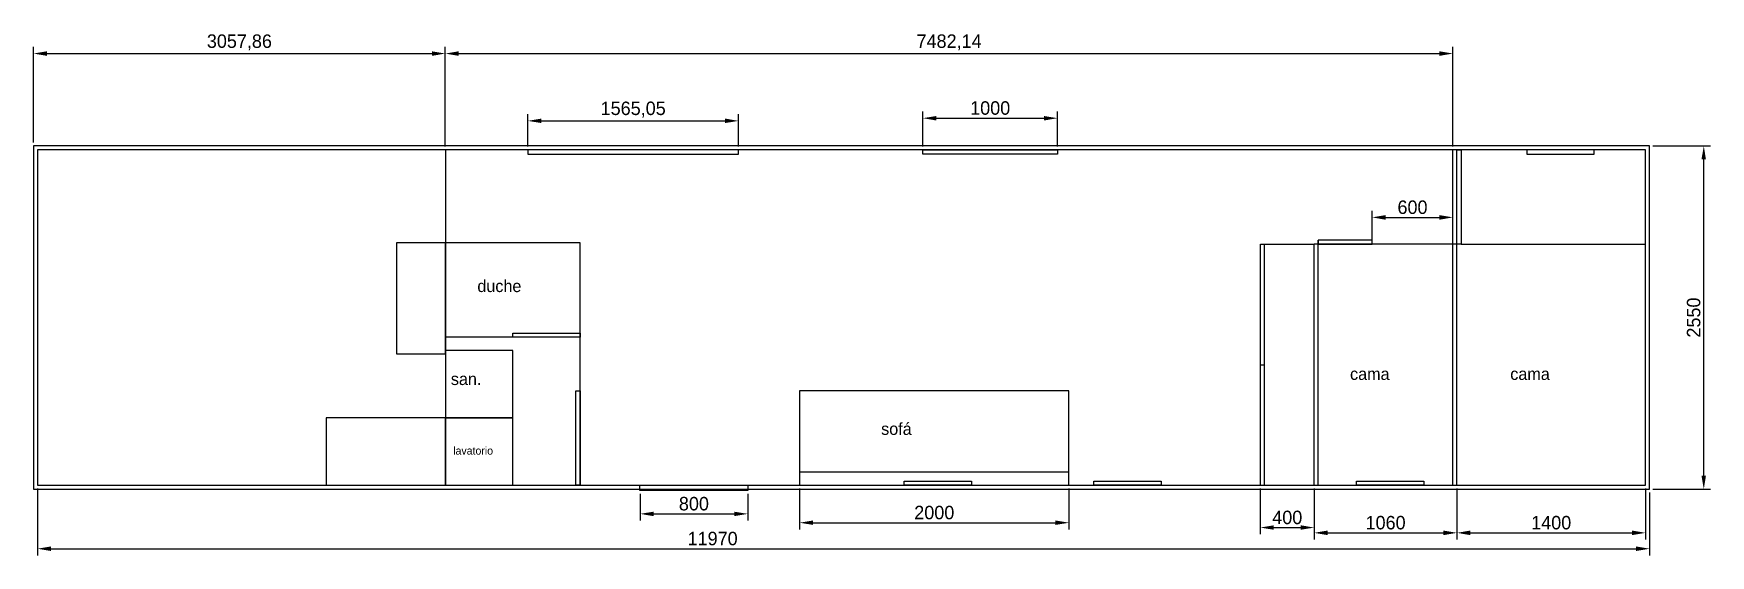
# Model space of a CAD drawing. Header units: millimetres. Extents: x 309 to 12762, y -343 to 3534.
import ezdxf

# ---------------------------------------------------------------- set-up
doc = ezdxf.new("R2010")
doc.units = ezdxf.units.MM
doc.dimstyles.new('ISO-25', dxfattribs={"dimscale": 40, "dimtxt": 2.5, "dimasz": 2.5, "dimexe": 1.25, "dimexo": 0.625, "dimtad": 1, "dimtxsty": 'Standard', "dimcen": 2.5, "dimadec": 0, "dimazin": 0, "dimtfac": 1, "dimtmove": 0, "dimatfit": 3, "dimfxl": 0, "dimarcsym": 0})

# ---------------------------------------------------------------- blocks, each defined once
blk = doc.blocks.new('*D1')
at = {"color": 0, "lineweight": -2}
for p, q in [((3367, 2694), (3367, 3435)), ((3467, 3385), (10749, 3385)), ((10849, 2694), (10849, 3435))]:
    blk.add_line(p, q, dxfattribs=at)
at = {"color": 0}
for points in [[(3467, 3402), (3467, 3368), (3367, 3385)], [(10749, 3402), (10749, 3368), (10849, 3385)]]:
    blk.add_solid(points, dxfattribs=at)
at = {"layer": 'Defpoints', "color": 0}
for p in [(10849, 3385), (3367, 2669), (10849, 2669)]:
    blk.add_point(p, dxfattribs=at)
at = {"color": 0, "insert": (7108, 3468), "char_height": 100, "attachment_point": 5}
blk.add_mtext('7482,14', dxfattribs=at)
blk = doc.blocks.new('*D2')
at = {"color": 0, "lineweight": -2}
for p, q in [((3980, 2694), (3980, 2935)), ((4080, 2885), (5445, 2885)), ((5545, 2694), (5545, 2935))]:
    blk.add_line(p, q, dxfattribs=at)
at = {"color": 0}
for points in [[(4080, 2902), (4080, 2869), (3980, 2885)], [(5445, 2902), (5445, 2869), (5545, 2885)]]:
    blk.add_solid(points, dxfattribs=at)
at = {"layer": 'Defpoints', "color": 0}
for p in [(5545, 2885), (3980, 2669), (5545, 2669)]:
    blk.add_point(p, dxfattribs=at)
at = {"color": 0, "insert": (4762, 2969), "char_height": 100, "attachment_point": 5}
blk.add_mtext('1565,05', dxfattribs=at)
blk = doc.blocks.new('*D3')
at = {"color": 0, "lineweight": -2}
for p, q in [((6913, 2694), (6913, 2955)), ((7013, 2905), (7813, 2905)), ((7913, 2694), (7913, 2955))]:
    blk.add_line(p, q, dxfattribs=at)
at = {"color": 0}
for points in [[(7013, 2921), (7013, 2888), (6913, 2905)], [(7813, 2921), (7813, 2888), (7913, 2905)]]:
    blk.add_solid(points, dxfattribs=at)
at = {"layer": 'Defpoints', "color": 0}
for p in [(7913, 2905), (6913, 2669), (7913, 2669)]:
    blk.add_point(p, dxfattribs=at)
at = {"color": 0, "insert": (7413, 2980), "char_height": 100, "attachment_point": 5}
blk.add_mtext('1000', dxfattribs=at)
blk = doc.blocks.new('*D4')
at = {"color": 0, "lineweight": -2}
for p, q in [((12334, 2699), (12762, 2699)), ((12712, 249), (12712, 2599)), ((12334, 149), (12762, 149))]:
    blk.add_line(p, q, dxfattribs=at)
at = {"color": 0}
for points in [[(12695, 2599), (12728, 2599), (12712, 2699)], [(12695, 249), (12728, 249), (12712, 149)]]:
    blk.add_solid(points, dxfattribs=at)
at = {"layer": 'Defpoints', "color": 0}
for p in [(12309, 2699), (12712, 2699), (12309, 149)]:
    blk.add_point(p, dxfattribs=at)
at = {"color": 0, "insert": (12637, 1424), "char_height": 100, "attachment_point": 5, "rotation": 90}
blk.add_mtext('2550', dxfattribs=at)
blk = doc.blocks.new('*D5')
at = {"color": 0, "lineweight": -2}
for p, q in [((339, 154), (339, -343)), ((12309, 124), (12309, -343)), ((439, -293), (12209, -293))]:
    blk.add_line(p, q, dxfattribs=at)
at = {"color": 0}
for points in [[(439, -276), (439, -310), (339, -293)], [(12209, -276), (12209, -310), (12309, -293)]]:
    blk.add_solid(points, dxfattribs=at)
at = {"layer": 'Defpoints', "color": 0}
for p in [(339, 179), (12309, 149), (12309, -293)]:
    blk.add_point(p, dxfattribs=at)
at = {"color": 0, "insert": (5352, -218), "char_height": 100, "attachment_point": 5}
blk.add_mtext('11970', dxfattribs=at)
blk = doc.blocks.new('*D6')
at = {"color": 0, "lineweight": -2}
for p, q in [((5998, 154), (5998, -150)), ((7998, 154), (7998, -150)), ((6098, -100), (7898, -100))]:
    blk.add_line(p, q, dxfattribs=at)
at = {"color": 0}
for points in [[(6098, -83), (6098, -116), (5998, -100)], [(7898, -83), (7898, -116), (7998, -100)]]:
    blk.add_solid(points, dxfattribs=at)
at = {"layer": 'Defpoints', "color": 0}
for p in [(5998, 179), (7998, 179), (7998, -100)]:
    blk.add_point(p, dxfattribs=at)
at = {"color": 0, "insert": (6998, -25), "char_height": 100, "attachment_point": 5}
blk.add_mtext('2000', dxfattribs=at)
blk = doc.blocks.new('*D7')
at = {"color": 0, "lineweight": -2}
for p, q in [((10879, 154), (10879, -225)), ((12279, 154), (12279, -225)), ((10979, -175), (12179, -175))]:
    blk.add_line(p, q, dxfattribs=at)
at = {"color": 0}
for points in [[(10979, -158), (10979, -192), (10879, -175)], [(12179, -158), (12179, -192), (12279, -175)]]:
    blk.add_solid(points, dxfattribs=at)
at = {"layer": 'Defpoints', "color": 0}
for p in [(10879, 179), (12279, 179), (12279, -175)]:
    blk.add_point(p, dxfattribs=at)
at = {"color": 0, "insert": (11579, -100), "char_height": 100, "attachment_point": 5}
blk.add_mtext('1400', dxfattribs=at)
blk = doc.blocks.new('*D8')
at = {"color": 0, "lineweight": -2}
for p, q in [((309, 2724), (309, 3435)), ((409, 3385), (3267, 3385)), ((3367, 2724), (3367, 3435))]:
    blk.add_line(p, q, dxfattribs=at)
at = {"color": 0}
for points in [[(409, 3402), (409, 3368), (309, 3385)], [(3267, 3402), (3267, 3368), (3367, 3385)]]:
    blk.add_solid(points, dxfattribs=at)
at = {"layer": 'Defpoints', "color": 0}
for p in [(3367, 3385), (309, 2699), (3367, 2699)]:
    blk.add_point(p, dxfattribs=at)
at = {"color": 0, "insert": (1838, 3468), "char_height": 100, "attachment_point": 5}
blk.add_mtext('3057,86', dxfattribs=at)
blk = doc.blocks.new('*D9')
at = {"color": 0, "lineweight": -2}
for p, q in [((4813, 114), (4813, -84)), ((5613, 114), (5613, -84)), ((4913, -34), (5513, -34))]:
    blk.add_line(p, q, dxfattribs=at)
at = {"color": 0}
for points in [[(4913, -18), (4913, -51), (4813, -34)], [(5513, -18), (5513, -51), (5613, -34)]]:
    blk.add_solid(points, dxfattribs=at)
at = {"layer": 'Defpoints', "color": 0}
for p in [(4813, 139), (5613, 139), (5613, -34)]:
    blk.add_point(p, dxfattribs=at)
at = {"color": 0, "insert": (5213, 41), "char_height": 100, "attachment_point": 5}
blk.add_mtext('800', dxfattribs=at)
blk = doc.blocks.new('*D10')
at = {"color": 0, "lineweight": -2}
for p, q in [((10249, 1994), (10249, 2218)), ((10349, 2168), (10749, 2168)), ((10849, 1994), (10849, 2218))]:
    blk.add_line(p, q, dxfattribs=at)
at = {"color": 0}
for points in [[(10349, 2185), (10349, 2151), (10249, 2168)], [(10749, 2185), (10749, 2151), (10849, 2168)]]:
    blk.add_solid(points, dxfattribs=at)
at = {"layer": 'Defpoints', "color": 0}
for p in [(10849, 2168), (10249, 1969), (10849, 1969)]:
    blk.add_point(p, dxfattribs=at)
at = {"color": 0, "insert": (10549, 2243), "char_height": 100, "attachment_point": 5}
blk.add_mtext('600', dxfattribs=at)
blk = doc.blocks.new('*D11')
at = {"color": 0, "lineweight": -2}
for p, q in [((9419, 154), (9419, -186)), ((9819, 154), (9819, -186)), ((9519, -136), (9719, -136))]:
    blk.add_line(p, q, dxfattribs=at)
at = {"color": 0}
for points in [[(9519, -119), (9519, -152), (9419, -136)], [(9719, -119), (9719, -152), (9819, -136)]]:
    blk.add_solid(points, dxfattribs=at)
at = {"layer": 'Defpoints', "color": 0}
for p in [(9419, 179), (9819, 179), (9819, -136)]:
    blk.add_point(p, dxfattribs=at)
at = {"color": 0, "insert": (9619, -61), "char_height": 100, "attachment_point": 5}
blk.add_mtext('400', dxfattribs=at)
blk = doc.blocks.new('*D12')
at = {"color": 0, "lineweight": -2}
for p, q in [((9819, 124), (9819, -225)), ((10879, 124), (10879, -225)), ((9919, -175), (10779, -175))]:
    blk.add_line(p, q, dxfattribs=at)
at = {"color": 0}
for points in [[(9919, -158), (9919, -192), (9819, -175)], [(10779, -158), (10779, -192), (10879, -175)]]:
    blk.add_solid(points, dxfattribs=at)
at = {"layer": 'Defpoints', "color": 0}
for p in [(9819, 149), (10879, 149), (10879, -175)]:
    blk.add_point(p, dxfattribs=at)
at = {"color": 0, "insert": (10349, -100), "char_height": 100, "attachment_point": 5}
blk.add_mtext('1060', dxfattribs=at)

msp = doc.modelspace()

# ---------------------------------------------------------------- linework, layer by layer
for p, q in [((12309.4, 2698.76), (309.4, 2698.76)), ((309.4, 2698.76), (309.4, 148.76)), ((12279.4, 2668.76), (339.4, 2668.76)), ((339.4, 2668.76), (339.4, 178.76)), ((3367.262, 2668.76), (3367.262, 178.76)), ((10849.4, 178.76), (10849.4, 2668.76)), ((10879.4, 178.76), (10879.4, 2668.76)), ((12279.4, 178.76), (12279.4, 2668.76)), ((12309.4, 148.76), (12309.4, 2698.76)), ((9849.4, 178.76), (9849.4, 1998.76)), ((4367.262, 1978.76), (3367.262, 1978.76)), ((3367.262, 1978.76), (3367.262, 178.76)), ((4367.262, 178.76), (4367.262, 1978.76)), ((9419.404, 178.76), (9419.404, 1968.76)), ((9419.404, 1968.76), (9819.4, 1968.76)), ((9449.404, 178.76), (9449.404, 1968.76)), ((9819.4, 178.76), (9819.4, 1968.76)), ((10879.4, 1968.76), (9819.4, 1968.76)), ((10909.4, 1968.76), (12279.4, 1968.76)), ((4367.262, 1278.76), (3367.262, 1278.76)), ((9419.404, 1073.76), (9449.404, 1073.76)), ((7998.077, 878.76), (5998.077, 878.76)), ((5998.077, 878.76), (5998.077, 178.76)), ((7998.077, 178.76), (7998.077, 878.76)), ((5998.077, 278.76), (7998.077, 278.76)), ((309.4, 148.76), (12309.4, 148.76)), ((339.4, 178.76), (12279.4, 178.76)), ((3367.262, 178.76), (4367.262, 178.76)), ((5998.077, 178.76), (7998.077, 178.76))]:
    msp.add_line(p, q)
for points in [[(5544.582, 2668.76), (3979.532, 2668.76), (3979.532, 2638.76), (5544.582, 2638.76)], [(10909.4, 1968.76), (10879.4, 1968.76), (10879.4, 2668.76), (10909.4, 2668.76)], [(11899.025, 2668.76), (11399.025, 2668.76), (11399.025, 2638.76), (11899.025, 2638.76)], [(9849.4, 1968.76), (10249.4, 1968.76), (10249.4, 1998.76), (9849.4, 1998.76)], [(3367.262, 1978.76), (3003.54, 1978.76), (3003.54, 1153.467), (3367.262, 1153.467)], [(3367.262, 1978.76), (3367.262, 1978.76), (3367.262, 1978.76), (3367.262, 1978.76)], [(3867.262, 1308.76), (4367.262, 1308.76), (4367.262, 1278.76), (3867.262, 1278.76)], [(3367.262, 678.76), (3867.262, 678.76), (3867.262, 1178.76), (3367.262, 1178.76)], [(4367.262, 178.76), (4337.262, 178.76), (4337.262, 878.76), (4367.262, 878.76)], [(3367.262, 678.76), (2482.937, 678.76), (2482.937, 178.76), (3367.262, 178.76)], [(3367.262, 178.76), (3867.262, 178.76), (3867.262, 678.76), (3367.262, 678.76)], [(4812.686, 178.76), (5612.686, 178.76), (5612.686, 138.76), (4812.686, 138.76)], [(7275.197, 178.76), (6775.197, 178.76), (6775.197, 208.76), (7275.197, 208.76)], [(8682.584, 178.76), (8182.584, 178.76), (8182.584, 208.76), (8682.584, 208.76)], [(10634.279, 178.76), (10134.279, 178.76), (10134.279, 208.76), (10634.279, 208.76)]]:
    msp.add_lwpolyline(points, close=True)
at = {"color": 3}
msp.add_lwpolyline([(6913.153, 2668.76), (7913.153, 2668.76), (7913.153, 2638.76), (6913.153, 2638.76)], close=True, dxfattribs=at)

# ---------------------------------------------------------------- texts
for s, height, p in [('duche', 89.7109, (3605.068, 1613.45)), ('cama', 89.7109, (10085.256, 960.849)), ('cama', 89.7109, (11275.038, 960.849)), ('san.', 89.7109, (3408.394, 922.864)), ('sofá', 89.7109, (6603.541, 552.514)), ('lavatorio', 58.5738, (3425.646, 406.036))]:
    msp.add_text(s, height=height).set_placement(p)

# ---------------------------------------------------------------- dimensions: what is measured, and where the dimension line sits
for base, p1, p2, picture, middle in [((3367.262, 3384.904), (309.4, 2698.76), (3367.262, 2698.76), '*D8', (1838.331, 3468.237)), ((10849.4, 3384.904), (3367.262, 2668.76), (10849.4, 2668.76), '*D1', (7108.331, 3468.237)), ((5544.582, 2885.246), (3979.532, 2668.76), (5544.582, 2668.76), '*D2', (4762.057, 2968.579)), ((7913.153, 2904.755), (6913.153, 2668.76), (7913.153, 2668.76), '*D3', (7413.153, 2979.755)), ((10849.4, 2167.976), (10249.4, 1968.76), (10849.4, 1968.76), '*D10', (10549.4, 2242.976)), ((5612.686, -34.209), (4812.686, 138.76), (5612.686, 138.76), '*D9', (5212.686, 40.791)), ((7998.077, -99.649), (5998.077, 178.76), (7998.077, 178.76), '*D6', (6998.077, -24.649)), ((9819.4, -135.626), (9419.404, 178.76), (9819.4, 178.76), '*D11', (9619.402, -60.626)), ((10879.4, -174.899), (9819.4, 148.76), (10879.4, 148.76), '*D12', (10349.4, -99.899)), ((12279.4, -174.899), (10879.4, 178.76), (12279.4, 178.76), '*D7', (11579.4, -99.899))]:
    dim = msp.add_linear_dim(base=base, p1=p1, p2=p2, dimstyle='ISO-25')
    dim.commit()
    dim.dimension.update_dxf_attribs({"geometry": picture, "text_midpoint": middle})
dim = msp.add_linear_dim(base=(12711.518, 2698.76), p1=(12309.4, 148.76), p2=(12309.4, 2698.76), angle=90, dimstyle='ISO-25')
dim.commit()
dim.dimension.update_dxf_attribs({"geometry": '*D4', "text_midpoint": (12636.518, 1423.76)})
dim = msp.add_linear_dim(base=(12309.4, -293.134), p1=(339.4, 178.76), p2=(12309.4, 148.76), dimstyle='ISO-25')
dim.commit()
dim.dimension.update_dxf_attribs({"geometry": '*D5', "text_midpoint": (5352.262, -293.134), "dimtype": 160})

doc.saveas('drawing.dxf')
